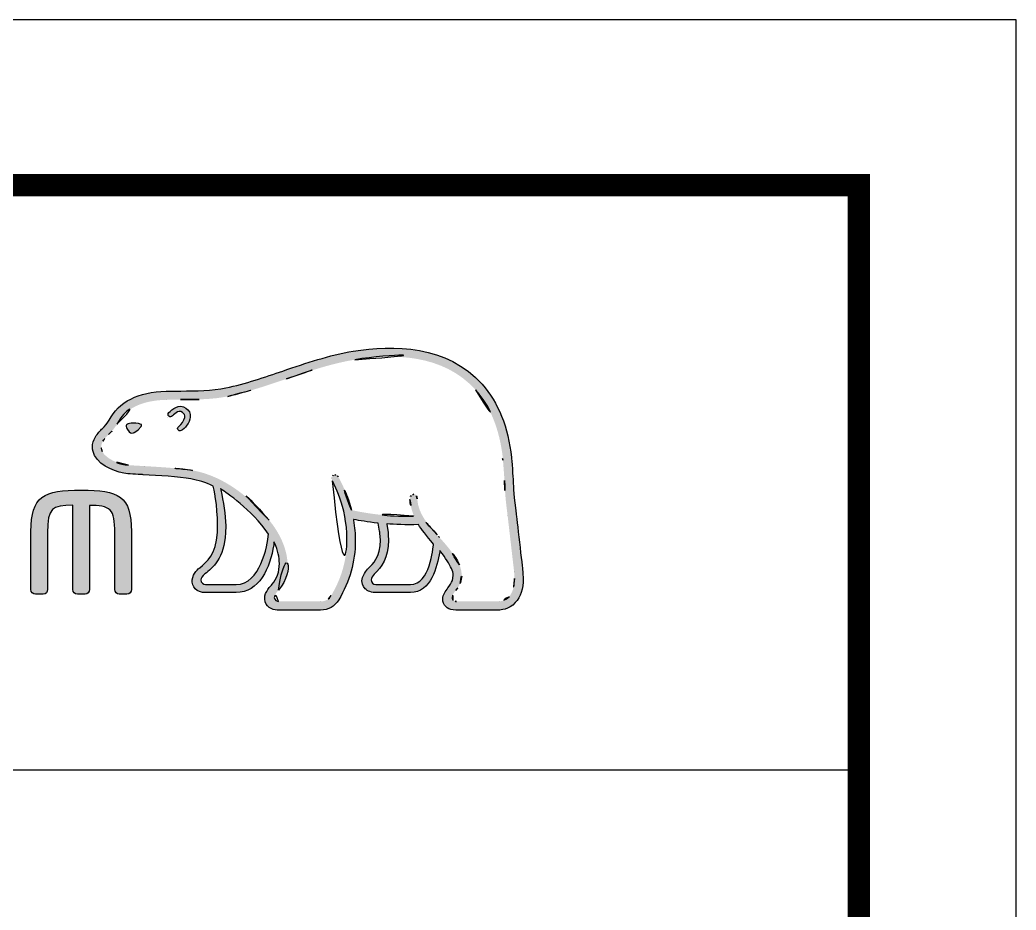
# Model space of a CAD drawing. Extents: x 16296676263 to 16296676914, y -37409617485 to -37409617008.
# Drawn here: x 16296676847.1 to 16296676913.8, y -37409617067.8 to -37409617008.1 of the extents above; entities that cross this region are included whole.
import ezdxf

# ---------------------------------------------------------------- set-up
doc = ezdxf.new("R2010")
doc.units = 0
doc.header["$LTSCALE"] = 10
doc.header["$MEASUREMENT"] = 0
doc.layers.get('0').update_dxf_attribs({"linetype": 'CONTINUOUS'})
doc.layers.add('레이어 1', color=7, linetype='CONTINUOUS')

msp = doc.modelspace()

# ---------------------------------------------------------------- hatches: boundary and pattern name
at = {"layer": '레이어 1'}
h = msp.add_hatch(color=5, dxfattribs=at)
h.dxf.hatch_style = 1
edge = h.paths.add_edge_path(flags=16)
edge.add_spline(control_points=[(16296676879.8352394, -37409617046.760498), (16296676879.5517101, -37409617047.0743713), (16296676879.1954098, -37409617047.0771866), (16296676879.1799908, -37409617047.0771866), (16296676879.1799908, -37409617047.0771866), (16296676876.3257809, -37409617047.0771866), (16296676876.3257809, -37409617047.0771866), (16296676876.2209091, -37409617047.0771866), (16296676876.1407909, -37409617047.0508804), (16296676876.0888996, -37409617046.9996567), (16296676876.0455799, -37409617046.9572372), (16296676876.0245399, -37409617046.8927078), (16296676876.0245399, -37409617046.8127365), (16296676876.0245399, -37409617046.6517868), (16296676876.1420403, -37409617046.5037994), (16296676876.2668705, -37409617046.3467026), (16296676876.3825893, -37409617046.1980133), (16296676876.4925308, -37409617046.0570374), (16296676876.5540791, -37409617045.8837967), (16296676876.7103004, -37409617045.4633408), (16296676876.6943398, -37409617045.014801), (16296676876.5077801, -37409617044.6195831), (16296676876.1707592, -37409617043.9045334), (16296676875.6707191, -37409617043.3427505), (16296676875.1860695, -37409617042.7998886), (16296676875.1860695, -37409617042.7998886), (16296676875.0219402, -37409617042.6196365), (16296676875.0219402, -37409617042.6178818), (16296676874.3919392, -37409617041.9158401), (16296676873.7408905, -37409617041.1895523), (16296676873.6895199, -37409617040.2048416), (16296676873.6777706, -37409617040.0098572), (16296676873.5876503, -37409617039.8920364), (16296676873.4622803, -37409617039.8973007), (16296676873.4622803, -37409617039.8973007), (16296676873.2776299, -37409617039.9860001), (16296676873.2736092, -37409617039.9860001), (16296676873.2236404, -37409617040.0410767), (16296676873.1957607, -37409617040.1231232), (16296676873.1957607, -37409617040.2174835), (16296676873.1957607, -37409617040.2174835), (16296676873.19734, -37409617040.2507629), (16296676873.19734, -37409617040.2511292), (16296676873.2225895, -37409617040.6070786), (16296676873.3074608, -37409617040.9563522), (16296676873.4566708, -37409617041.3189392), (16296676873.4566708, -37409617041.3189392), (16296676873.4712296, -37409617041.3554306), (16296676873.4712296, -37409617041.3554306), (16296676873.4712296, -37409617041.3554306), (16296676873.4326401, -37409617041.3568192), (16296676873.4326401, -37409617041.3568192), (16296676871.6003094, -37409617041.4294205), (16296676869.8039494, -37409617041.0836563), (16296676869.27565, -37409617040.9563522), (16296676868.9498596, -37409617039.6455002), (16296676868.4214001, -37409617038.7765121), (16296676868.3985996, -37409617038.7396927), (16296676868.3575592, -37409617038.6716614), (16296676868.2919807, -37409617038.6193924), (16296676868.2288609, -37409617038.6011505), (16296676868.2288609, -37409617038.6011505), (16296676868.0745506, -37409617038.6243134), (16296676868.0556297, -37409617038.6267624), (16296676868.0426502, -37409617038.6460495), (16296676868.0156498, -37409617038.6825104), (16296676867.9560299, -37409617038.7624893), (16296676867.9560299, -37409617038.7624893), (16296676867.9486809, -37409617038.8266525), (16296676867.9486809, -37409617038.8266525), (16296676867.9486809, -37409617038.8266525), (16296676867.9974003, -37409617038.9991837), (16296676867.9974003, -37409617038.9991837), (16296676868.0373898, -37409617039.0682831), (16296676868.9782696, -37409617040.7164917), (16296676868.9782696, -37409617042.899498), (16296676868.9782696, -37409617044.246109), (16296676868.6244202, -37409617045.5166168), (16296676867.9265709, -37409617046.6753006), (16296676867.7598209, -37409617046.9533768), (16296676867.5401192, -37409617047.0771866), (16296676867.2132893, -37409617047.0771866), (16296676867.2132893, -37409617047.0771866), (16296676864.3997402, -37409617047.0771866), (16296676864.3997402, -37409617047.0771866), (16296676864.3064709, -37409617047.0771866), (16296676864.1118507, -37409617047.0115891), (16296676864.1118507, -37409617046.8081894), (16296676864.1118507, -37409617046.6959686), (16296676864.2158203, -37409617046.5118637), (16296676864.3890705, -37409617046.3179398), (16296676865.5615597, -37409617045.012352), (16296676864.8851109, -37409617042.9731216), (16296676863.7606506, -37409617041.6296616), (16296676862.6745605, -37409617040.3338928), (16296676860.9020405, -37409617038.7032089), (16296676858.6261101, -37409617038.2981567), (16296676857.81954, -37409617038.1572037), (16296676856.4941502, -37409617038.0786591), (16296676855.4236603, -37409617038.0151596), (16296676855.4236603, -37409617038.0151596), (16296676854.3416405, -37409617037.9509964), (16296676854.3416405, -37409617037.9509964), (16296676853.7863293, -37409617037.9085617), (16296676852.8686008, -37409617037.567009), (16296676852.5892792, -37409617037.038147), (16296676852.4712696, -37409617036.8189774), (16296676852.4846001, -37409617036.5966568), (16296676852.6325798, -37409617036.341011), (16296676852.7256908, -37409617036.1867294), (16296676852.8535194, -37409617036.0541534), (16296676853.0143108, -37409617035.8928299), (16296676853.1920891, -37409617035.7129364), (16296676853.3749809, -37409617035.5267334), (16296676853.5173798, -37409617035.2812424), (16296676853.5173798, -37409617035.2812424), (16296676853.5582199, -37409617035.2044601), (16296676853.5582199, -37409617035.2044601), (16296676854.1016006, -37409617034.1650314), (16296676855.2209702, -37409617033.6162033), (16296676856.8865509, -37409617033.5720291), (16296676856.8865509, -37409617033.5720291), (16296676857.8258591, -37409617033.5615082), (16296676857.8258591, -37409617033.5615082), (16296676858.8572102, -37409617033.5562515), (16296676860.0274506, -37409617033.550293), (16296676860.9890003, -37409617033.3433685), (16296676862.3394909, -37409617033.0530167), (16296676863.6943493, -37409617032.5901108), (16296676864.8900108, -37409617032.1826172), (16296676864.8900108, -37409617032.1826172), (16296676864.9282303, -37409617032.1700134), (16296676864.9282303, -37409617032.1700134), (16296676866.4070606, -37409617031.6643066), (16296676867.9363995, -37409617031.1414337), (16296676869.4997292, -37409617030.8868484), (16296676872.0016804, -37409617030.4726868), (16296676875.4374905, -37409617030.4863663), (16296676877.5991096, -37409617032.9130936), (16296676878.5982208, -37409617034.0366592), (16296676879.2136593, -37409617035.5817795), (16296676879.4254704, -37409617037.5066833), (16296676879.4254704, -37409617037.5066833), (16296676879.4174194, -37409617037.5003662), (16296676879.4100304, -37409617037.493721), (16296676879.4272099, -37409617037.5319138), (16296676879.4433594, -37409617037.747963), (16296676879.5324192, -37409617038.9725418), (16296676879.5580292, -37409617039.5613327), (16296676879.5850391, -37409617040.1701126), (16296676879.7389698, -37409617041.2996674), (16296676879.7389698, -37409617041.2996674), (16296676880.17523, -37409617045.0772171), (16296676880.17523, -37409617045.0772171), (16296676880.17523, -37409617045.0772171), (16296676880.2011795, -37409617045.5362778), (16296676880.2011795, -37409617045.5362778), (16296676880.2011795, -37409617046.0784378), (16296676880.0784397, -37409617046.4904938), (16296676879.8352394, -37409617046.760498)], knot_values=[0, 0, 0, 0, 1, 1, 1, 2, 2, 2, 3, 3, 3, 4, 4, 4, 5, 5, 5, 6, 6, 6, 7, 7, 7, 8, 8, 8, 9, 9, 9, 10, 10, 10, 11, 11, 11, 12, 12, 12, 13, 13, 13, 14, 14, 14, 15, 15, 15, 16, 16, 16, 17, 17, 17, 18, 18, 18, 19, 19, 19, 20, 20, 20, 21, 21, 21, 22, 22, 22, 23, 23, 23, 24, 24, 24, 25, 25, 25, 26, 26, 26, 27, 27, 27, 28, 28, 28, 29, 29, 29, 30, 30, 30, 31, 31, 31, 32, 32, 32, 33, 33, 33, 34, 34, 34, 35, 35, 35, 36, 36, 36, 37, 37, 37, 38, 38, 38, 39, 39, 39, 40, 40, 40, 41, 41, 41, 42, 42, 42, 43, 43, 43, 44, 44, 44, 45, 45, 45, 46, 46, 46, 47, 47, 47, 48, 48, 48, 49, 49, 49, 50, 50, 50, 51, 51, 51, 52, 52, 52, 53, 53, 53, 53], degree=3, periodic=0)
edge = h.paths.add_edge_path(flags=16)
edge.add_spline(control_points=[(16296676873.2371407, -37409617045.9441071), (16296676873.2371407, -37409617045.9441071), (16296676870.9087791, -37409617045.9441071), (16296676870.9087791, -37409617045.9441071), (16296676870.7366009, -37409617045.9441071), (16296676870.6005306, -37409617045.8066483), (16296676870.6005306, -37409617045.6312866), (16296676870.6005306, -37409617045.5089188), (16296676870.7067909, -37409617045.3532181), (16296676870.8072701, -37409617045.2462463), (16296676871.2808704, -37409617044.7928238), (16296676871.7653198, -37409617044.1686172), (16296676871.7653198, -37409617042.9836426), (16296676871.7653198, -37409617042.9836426), (16296676871.7353401, -37409617042.4453506), (16296676871.7353401, -37409617042.4432602), (16296676871.7353401, -37409617042.4432602), (16296676871.6497707, -37409617041.9196701), (16296676871.6497707, -37409617041.9196701), (16296676871.6497707, -37409617041.9196701), (16296676871.6438007, -37409617041.8867035), (16296676871.6438007, -37409617041.8867035), (16296676871.6438007, -37409617041.8867035), (16296676871.6781693, -37409617041.8891678), (16296676871.6781693, -37409617041.8891678), (16296676872.1123295, -37409617041.9203568), (16296676872.9571209, -37409617041.9673691), (16296676873.7636909, -37409617041.9291534), (16296676873.9684906, -37409617042.254921), (16296676874.2984905, -37409617042.6739883), (16296676874.7803192, -37409617043.2322769), (16296676874.7582092, -37409617043.5100327), (16296676874.5281792, -37409617045.9441071), (16296676873.2371407, -37409617045.9441071)], knot_values=[0, 0, 0, 0, 1, 1, 1, 2, 2, 2, 3, 3, 3, 4, 4, 4, 5, 5, 5, 6, 6, 6, 7, 7, 7, 8, 8, 8, 9, 9, 9, 10, 10, 10, 11, 11, 11, 11], degree=3, periodic=0)
edge = h.paths.add_edge_path(flags=16)
edge.add_spline(control_points=[(16296676861.5539608, -37409617045.9441071), (16296676861.5539608, -37409617045.9441071), (16296676859.5101891, -37409617045.9441071), (16296676859.5101891, -37409617045.9441071), (16296676859.3569393, -37409617045.9441071), (16296676859.1921101, -37409617045.8178635), (16296676859.1921101, -37409617045.6312866), (16296676859.1921101, -37409617045.5180511), (16296676859.2871399, -37409617045.3777466), (16296676859.4603901, -37409617045.238533), (16296676859.9776402, -37409617044.8264771), (16296676860.7614193, -37409617044.2029572), (16296676860.8462906, -37409617042.4814529), (16296676860.8462906, -37409617042.4814529), (16296676860.8580208, -37409617042.0118866), (16296676860.8580208, -37409617042.0118866), (16296676860.8580208, -37409617041.2796707), (16296676860.6902294, -37409617040.3956223), (16296676860.5310307, -37409617039.6055222), (16296676860.5310307, -37409617039.6055222), (16296676860.5050602, -37409617039.5248795), (16296676860.5050602, -37409617039.5248795), (16296676860.5050602, -37409617039.5248795), (16296676860.5720501, -37409617039.5771332), (16296676860.5720501, -37409617039.5771332), (16296676860.8767796, -37409617039.7647324), (16296676862.5460396, -37409617040.8960266), (16296676863.7306709, -37409617042.5674133), (16296676863.6324596, -37409617043.3585281), (16296676863.1863995, -37409617045.9441071), (16296676861.5539608, -37409617045.9441071)], knot_values=[0, 0, 0, 0, 1, 1, 1, 2, 2, 2, 3, 3, 3, 4, 4, 4, 5, 5, 5, 6, 6, 6, 7, 7, 7, 8, 8, 8, 9, 9, 9, 10, 10, 10, 10], degree=3, periodic=0)
edge = h.paths.add_edge_path()
edge.add_spline(control_points=[(16296676880.7521095, -37409617045.0200729), (16296676880.7513905, -37409617045.014801), (16296676880.3179607, -37409617041.2211227), (16296676880.3179607, -37409617041.2211227), (16296676880.1575108, -37409617040.0873566), (16296676880.1343594, -37409617039.4827805), (16296676880.1135101, -37409617038.9469528), (16296676880.1135101, -37409617038.9469528), (16296676880.0062103, -37409617037.449173), (16296676880.0062103, -37409617037.4481125), (16296676879.7779102, -37409617035.3980331), (16296676879.1144295, -37409617033.7421036), (16296676878.0332603, -37409617032.5311966), (16296676875.69771, -37409617029.9070129), (16296676872.0518398, -37409617029.8793106), (16296676869.4034691, -37409617030.3159332), (16296676867.7792892, -37409617030.5845566), (16296676866.2268105, -37409617031.1144409), (16296676864.7258701, -37409617031.6278305), (16296676864.7258701, -37409617031.6278305), (16296676864.6774998, -37409617031.6449966), (16296676864.6774998, -37409617031.6449966), (16296676863.5041199, -37409617032.0451431), (16296676862.1725597, -37409617032.5006866), (16296676860.8659191, -37409617032.7790985), (16296676859.9681797, -37409617032.9709396), (16296676858.8438892, -37409617032.9797134), (16296676857.8507404, -37409617032.9849777), (16296676857.8507404, -37409617032.9849777), (16296676856.8677902, -37409617032.9968872), (16296676856.8677902, -37409617032.9968872), (16296676854.9790096, -37409617033.043541), (16296676853.6925106, -37409617033.6975784), (16296676853.0427094, -37409617034.9400406), (16296676853.0427094, -37409617034.9400406), (16296676853.0134296, -37409617034.9936676), (16296676853.0134296, -37409617034.9936676), (16296676852.9059505, -37409617035.1820068), (16296676852.7465591, -37409617035.3419189), (16296676852.6038303, -37409617035.4850082), (16296676852.4465504, -37409617035.6435165), (16296676852.2692909, -37409617035.8212967), (16296676852.1339207, -37409617036.0513382), (16296676851.9980106, -37409617036.2817612), (16296676851.9294701, -37409617036.5152969), (16296676851.9294701, -37409617036.7446365), (16296676851.9294701, -37409617036.9375229), (16296676851.97785, -37409617037.1268768), (16296676852.0750103, -37409617037.3078384), (16296676852.4765396, -37409617038.0660324), (16296676853.62187, -37409617038.4752502), (16296676854.3053398, -37409617038.5240021), (16296676854.3053398, -37409617038.5240021), (16296676855.3114395, -37409617038.5871429), (16296676855.3354702, -37409617038.589241), (16296676856.3414097, -37409617038.6460495), (16296676857.7190609, -37409617038.725647), (16296676858.5233593, -37409617038.8676834), (16296676858.9936409, -37409617038.950798), (16296676859.5280704, -37409617039.1194611), (16296676860.0204201, -37409617039.3512802), (16296676860.0555, -37409617039.4789276), (16296676860.3111305, -37409617040.6155014), (16296676860.3111305, -37409617042.0126038), (16296676860.3111305, -37409617042.0126038), (16296676860.3002701, -37409617042.4558792), (16296676860.3002701, -37409617042.4558792), (16296676860.2261009, -37409617043.9290771), (16296676859.5838299, -37409617044.4438782), (16296676859.1132107, -37409617044.8205338), (16296676859.0655098, -37409617044.8580627), (16296676858.6460991, -37409617045.2062836), (16296676858.6159306, -37409617045.6253433), (16296676858.5945492, -37409617045.8623962), (16296676858.6623993, -37409617046.0784378), (16296676858.8063602, -37409617046.2337723), (16296676858.96241, -37409617046.4021072), (16296676859.1996498, -37409617046.4873123), (16296676859.5101891, -37409617046.4873123), (16296676859.5101891, -37409617046.4873123), (16296676861.5539608, -37409617046.4873123), (16296676861.5539608, -37409617046.4873123), (16296676863.0836506, -37409617046.4873123), (16296676863.8404102, -37409617044.8401718), (16296676864.0706291, -37409617043.2971573), (16296676864.0706291, -37409617043.2971573), (16296676864.0753803, -37409617043.0800934), (16296676864.0753803, -37409617043.0800934), (16296676864.0753803, -37409617043.0800934), (16296676864.1385098, -37409617043.1887894), (16296676864.1385098, -37409617043.1887894), (16296676864.3346901, -37409617043.6253815), (16296676864.4527206, -37409617044.1472092), (16296676864.4527206, -37409617044.5403137), (16296676864.4527206, -37409617045.0919495), (16296676864.2819309, -37409617045.5737991), (16296676863.9575291, -37409617045.9328766), (16296676863.8756599, -37409617046.0139084), (16296676863.4665909, -37409617046.4378662), (16296676863.4665909, -37409617046.8611526), (16296676863.4665909, -37409617046.8611526), (16296676863.4702702, -37409617046.9309464), (16296676863.4702702, -37409617046.9309464), (16296676863.5282993, -37409617047.4310226), (16296676863.9329891, -37409617047.6544037), (16296676864.3089199, -37409617047.6544037), (16296676864.3089199, -37409617047.6544037), (16296676867.2132893, -37409617047.6544037), (16296676867.2132893, -37409617047.6544037), (16296676867.7375603, -37409617047.6544037), (16296676868.1553802, -37409617047.4183731), (16296676868.42383, -37409617046.9730301), (16296676869.16292, -37409617045.7459717), (16296676869.5374393, -37409617044.4133835), (16296676869.5374393, -37409617043.0134506), (16296676869.5374393, -37409617042.5764999), (16296676869.4962292, -37409617042.1100998), (16296676869.4155807, -37409617041.6261368), (16296676869.4155807, -37409617041.6261368), (16296676869.4085598, -37409617041.5875702), (16296676869.4085598, -37409617041.5875702), (16296676869.4085598, -37409617041.5875702), (16296676869.4471302, -37409617041.5956421), (16296676869.4471302, -37409617041.5956421), (16296676869.7965794, -37409617041.6633224), (16296676870.3587303, -37409617041.7608032), (16296676871.0534191, -37409617041.8358536), (16296676871.0534191, -37409617041.8358536), (16296676871.0736103, -37409617041.8383102), (16296676871.0736103, -37409617041.8383102), (16296676871.0736103, -37409617041.8383102), (16296676871.1670704, -37409617042.3706589), (16296676871.1670704, -37409617042.3706589), (16296676871.1670704, -37409617042.3706589), (16296676871.1875591, -37409617042.4968872), (16296676871.1875591, -37409617042.4989929), (16296676871.1875591, -37409617042.4989929), (16296676871.2152805, -37409617042.9699783), (16296676871.2152805, -37409617042.9699783), (16296676871.2152805, -37409617044.1002274), (16296676870.70187, -37409617044.5918808), (16296676870.42589, -37409617044.8555832), (16296676870.42202, -37409617044.859108), (16296676870.0369797, -37409617045.2504501), (16296676869.9952507, -37409617045.5976334), (16296676869.9952507, -37409617045.5976334), (16296676869.9819202, -37409617045.7042465), (16296676869.9819202, -37409617045.7042465), (16296676869.9819202, -37409617045.8133087), (16296676870.0099697, -37409617046.0272217), (16296676870.2007408, -37409617046.2243195), (16296676870.3687305, -37409617046.3993073), (16296676870.6287594, -37409617046.4873123), (16296676870.9745293, -37409617046.4873123), (16296676870.9745293, -37409617046.4873123), (16296676873.2371407, -37409617046.4873123), (16296676873.2371407, -37409617046.4873123), (16296676874.61129, -37409617046.4873123), (16296676875.0249195, -37409617044.7402267), (16296676875.1916695, -37409617043.7611008), (16296676875.1916695, -37409617043.7611008), (16296676875.1993999, -37409617043.6601181), (16296676875.1993999, -37409617043.6601181), (16296676875.1993999, -37409617043.6601181), (16296676875.2537403, -37409617043.734108), (16296676875.2537403, -37409617043.734108), (16296676875.5706005, -37409617044.1387863), (16296676875.8485107, -37409617044.5887222), (16296676875.9822807, -37409617044.8685837), (16296676876.0525894, -37409617045.0140915), (16296676876.0904694, -37409617045.1757736), (16296676876.0904694, -37409617045.3377838), (16296676876.0904694, -37409617045.3377838), (16296676876.0392704, -37409617045.6653214), (16296676876.0392704, -37409617045.6653214), (16296676875.9863205, -37409617045.8431168), (16296676875.8649807, -37409617046.0068893), (16296676875.7462807, -37409617046.1653976), (16296676875.5721493, -37409617046.3915863), (16296676875.3925991, -37409617046.6261826), (16296676875.3925991, -37409617046.9109421), (16296676875.3925991, -37409617046.9109421), (16296676875.4094505, -37409617047.0677032), (16296676875.4094505, -37409617047.0677032), (16296676875.4921894, -37409617047.4457397), (16296676875.7985306, -37409617047.6544037), (16296676876.2714291, -37409617047.6544037), (16296676876.2714291, -37409617047.6544037), (16296676879.1785908, -37409617047.6544037), (16296676879.1785908, -37409617047.6544037), (16296676879.2423992, -37409617047.6544037), (16296676879.8105202, -37409617047.6403732), (16296676880.2555199, -37409617047.1588669), (16296676880.6107597, -37409617046.7741928), (16296676880.7833099, -37409617046.2453384), (16296676880.7833099, -37409617045.5432816), (16296676880.7833099, -37409617045.5432816), (16296676880.7524509, -37409617045.0225067), (16296676880.7521095, -37409617045.0200729)], knot_values=[0, 0, 0, 0, 1, 1, 1, 2, 2, 2, 3, 3, 3, 4, 4, 4, 5, 5, 5, 6, 6, 6, 7, 7, 7, 8, 8, 8, 9, 9, 9, 10, 10, 10, 11, 11, 11, 12, 12, 12, 13, 13, 13, 14, 14, 14, 15, 15, 15, 16, 16, 16, 17, 17, 17, 18, 18, 18, 19, 19, 19, 20, 20, 20, 21, 21, 21, 22, 22, 22, 23, 23, 23, 24, 24, 24, 25, 25, 25, 26, 26, 26, 27, 27, 27, 28, 28, 28, 29, 29, 29, 30, 30, 30, 31, 31, 31, 32, 32, 32, 33, 33, 33, 34, 34, 34, 35, 35, 35, 36, 36, 36, 37, 37, 37, 38, 38, 38, 39, 39, 39, 40, 40, 40, 41, 41, 41, 42, 42, 42, 43, 43, 43, 44, 44, 44, 45, 45, 45, 46, 46, 46, 47, 47, 47, 48, 48, 48, 49, 49, 49, 50, 50, 50, 51, 51, 51, 52, 52, 52, 53, 53, 53, 54, 54, 54, 55, 55, 55, 56, 56, 56, 57, 57, 57, 58, 58, 58, 59, 59, 59, 60, 60, 60, 61, 61, 61, 62, 62, 62, 63, 63, 63, 64, 64, 64, 65, 65, 65, 66, 66, 66, 66], degree=3, periodic=0)
edge = h.paths.add_edge_path(flags=0)
edge.add_spline(control_points=[(16296676854.2558899, -37409617035.2089996), (16296676854.2558899, -37409617035.2089996), (16296676854.6788197, -37409617035.0178833), (16296676855.2027493, -37409617035.2198792), (16296676855.2027493, -37409617035.2198792), (16296676855.2676105, -37409617035.2475662), (16296676855.1831093, -37409617035.367157), (16296676854.9279804, -37409617035.7101364), (16296676854.6765404, -37409617035.7841415), (16296676854.6765404, -37409617035.7841415), (16296676854.6765404, -37409617035.7841415), (16296676854.4943695, -37409617035.8482971), (16296676854.3919697, -37409617035.7241516), (16296676854.1850605, -37409617035.4814987), (16296676854.1787605, -37409617035.3401718), (16296676854.1787605, -37409617035.3401718), (16296676854.1787605, -37409617035.3401718), (16296676854.1573601, -37409617035.2353134), (16296676854.2558899, -37409617035.2089996)], knot_values=[0, 0, 0, 0, 1, 1, 1, 2, 2, 2, 3, 3, 3, 4, 4, 4, 5, 5, 5, 6, 6, 6, 6], degree=3, periodic=0)
edge = h.paths.add_edge_path(flags=0)
edge.add_spline(control_points=[(16296676857.0468102, -37409617034.4311905), (16296676856.9834995, -37409617034.5002823), (16296676856.9785995, -37409617034.6153107), (16296676857.0468102, -37409617034.6759567), (16296676857.1120491, -37409617034.7348938), (16296676857.2251205, -37409617034.7194595), (16296676857.28825, -37409617034.650032), (16296676857.3219204, -37409617034.6153107), (16296676857.6690998, -37409617034.2032471), (16296676857.9685802, -37409617034.4140091), (16296676858.07798, -37409617034.4925766), (16296676858.12323, -37409617034.6040878), (16296676858.1071091, -37409617034.7481995), (16296676858.0814991, -37409617034.9793015), (16296676857.8810902, -37409617035.2416306), (16296676857.7409897, -37409617035.331398), (16296676857.6626091, -37409617035.379097), (16296676857.6108894, -37409617035.4814987), (16296676857.6480503, -37409617035.5642624), (16296676857.6848793, -37409617035.6466599), (16296676857.7897301, -37409617035.6712265), (16296676857.8738899, -37409617035.6319427), (16296676858.1246204, -37409617035.512001), (16296676858.4407806, -37409617035.1115189), (16296676858.4840908, -37409617034.7380371), (16296676858.5128307, -37409617034.4778366), (16296676858.3960609, -37409617034.2653275), (16296676858.1881008, -37409617034.1219101), (16296676857.7409897, -37409617033.8045273), (16296676857.2342396, -37409617034.229187), (16296676857.0468102, -37409617034.4311905)], knot_values=[0, 0, 0, 0, 1, 1, 1, 2, 2, 2, 3, 3, 3, 4, 4, 4, 5, 5, 5, 6, 6, 6, 7, 7, 7, 8, 8, 8, 9, 9, 9, 10, 10, 10, 10], degree=3, periodic=0)
edge = h.paths.add_edge_path(flags=0)
edge.add_spline(control_points=[(16296676856.9896507, -37409617034.7408524), (16296676856.9896507, -37409617034.7408524), (16296676856.9896507, -37409617034.7408524), (16296676856.9896507, -37409617034.7408524), (16296676856.9896507, -37409617034.7408524), (16296676856.9896507, -37409617034.7408524), (16296676856.9896507, -37409617034.7408524)], knot_values=[0, 0, 0, 0, 1, 1, 1, 2, 2, 2, 2], degree=3, periodic=0)
h = msp.add_hatch(color=5, dxfattribs=at)
h.dxf.hatch_style = 2
edge = h.paths.add_edge_path()
edge.add_spline(control_points=[(16296676857.0468102, -37409617034.4311905), (16296676856.9834995, -37409617034.5002823), (16296676856.9785995, -37409617034.6153107), (16296676857.0468102, -37409617034.6759567), (16296676857.1120491, -37409617034.7348938), (16296676857.2251205, -37409617034.7194595), (16296676857.28825, -37409617034.650032), (16296676857.3219204, -37409617034.6153107), (16296676857.6690998, -37409617034.2032471), (16296676857.9685802, -37409617034.4140091), (16296676858.07798, -37409617034.4925766), (16296676858.12323, -37409617034.6040878), (16296676858.1071091, -37409617034.7481995), (16296676858.0814991, -37409617034.9793015), (16296676857.8810902, -37409617035.2416306), (16296676857.7409897, -37409617035.331398), (16296676857.6626091, -37409617035.379097), (16296676857.6108894, -37409617035.4814987), (16296676857.6480503, -37409617035.5642624), (16296676857.6848793, -37409617035.6466599), (16296676857.7897301, -37409617035.6712265), (16296676857.8738899, -37409617035.6319427), (16296676858.1246204, -37409617035.512001), (16296676858.4407806, -37409617035.1115189), (16296676858.4840908, -37409617034.7380371), (16296676858.5128307, -37409617034.4778366), (16296676858.3960609, -37409617034.2653275), (16296676858.1881008, -37409617034.1219101), (16296676857.7409897, -37409617033.8045273), (16296676857.2342396, -37409617034.229187), (16296676857.0468102, -37409617034.4311905)], knot_values=[0, 0, 0, 0, 1, 1, 1, 2, 2, 2, 3, 3, 3, 4, 4, 4, 5, 5, 5, 6, 6, 6, 7, 7, 7, 8, 8, 8, 9, 9, 9, 10, 10, 10, 10], degree=3, periodic=0)
h = msp.add_hatch(color=5, dxfattribs=at)
h.dxf.hatch_style = 2
edge = h.paths.add_edge_path()
edge.add_spline(control_points=[(16296676854.2558899, -37409617035.2089996), (16296676854.2558899, -37409617035.2089996), (16296676854.6788197, -37409617035.0178833), (16296676855.2027493, -37409617035.2198792), (16296676855.2027493, -37409617035.2198792), (16296676855.2676105, -37409617035.2475662), (16296676855.1831093, -37409617035.367157), (16296676854.9279804, -37409617035.7101364), (16296676854.6765404, -37409617035.7841415), (16296676854.6765404, -37409617035.7841415), (16296676854.6765404, -37409617035.7841415), (16296676854.4943695, -37409617035.8482971), (16296676854.3919697, -37409617035.7241516), (16296676854.1850605, -37409617035.4814987), (16296676854.1787605, -37409617035.3401718), (16296676854.1787605, -37409617035.3401718), (16296676854.1787605, -37409617035.3401718), (16296676854.1573601, -37409617035.2353134), (16296676854.2558899, -37409617035.2089996)], knot_values=[0, 0, 0, 0, 1, 1, 1, 2, 2, 2, 3, 3, 3, 4, 4, 4, 5, 5, 5, 6, 6, 6, 6], degree=3, periodic=0)
h = msp.add_hatch(color=5, dxfattribs=at)
h.dxf.hatch_style = 2
edge = h.paths.add_edge_path()
edge.add_spline(control_points=[(16296676847.8107109, -37409617042.3836288), (16296676847.8107109, -37409617042.3836288), (16296676847.8107109, -37409617046.2832336), (16296676847.8107109, -37409617046.2832336), (16296676847.8107109, -37409617046.4518967), (16296676847.9432507, -37409617046.5890121), (16296676848.1059799, -37409617046.5890121), (16296676848.1059799, -37409617046.5890121), (16296676848.6277809, -37409617046.5890121), (16296676848.6277809, -37409617046.5890121), (16296676848.8118896, -37409617046.5890121), (16296676848.9220104, -37409617046.4340134), (16296676848.9220104, -37409617046.2832336), (16296676848.9220104, -37409617046.2832336), (16296676848.9220104, -37409617042.4800568), (16296676848.9220104, -37409617042.4800568), (16296676848.9220104, -37409617040.803093), (16296676849.2064209, -37409617040.6400375), (16296676850.6245708, -37409617040.6361771), (16296676850.6245708, -37409617040.7392807), (16296676850.6245708, -37409617046.2832336), (16296676850.6245708, -37409617046.2832336), (16296676850.6245708, -37409617046.4582138), (16296676850.7504807, -37409617046.5890121), (16296676850.9174004, -37409617046.5890121), (16296676850.9174004, -37409617046.5890121), (16296676851.4301109, -37409617046.5890121), (16296676851.4301109, -37409617046.5890121), (16296676851.6134892, -37409617046.5890121), (16296676851.72328, -37409617046.4340134), (16296676851.72328, -37409617046.2832336), (16296676851.72328, -37409617046.2832336), (16296676851.72328, -37409617040.7564621), (16296676851.72328, -37409617040.6470566), (16296676852.3867607, -37409617040.649498), (16296676852.8528194, -37409617040.7042007), (16296676853.1051407, -37409617040.9563522), (16296676853.3709393, -37409617041.2218018), (16296676853.4228497, -37409617041.71698), (16296676853.4228497, -37409617042.4800568), (16296676853.4228497, -37409617042.4800568), (16296676853.4228497, -37409617046.2832336), (16296676853.4228497, -37409617046.2832336), (16296676853.4228497, -37409617046.4487534), (16296676853.5583992, -37409617046.5890121), (16296676853.7186604, -37409617046.5890121), (16296676853.7186604, -37409617046.5890121), (16296676854.2429295, -37409617046.5890121), (16296676854.2429295, -37409617046.5890121), (16296676854.4247608, -37409617046.5890121), (16296676854.5371399, -37409617046.4305115), (16296676854.5371399, -37409617046.2832336), (16296676854.5371399, -37409617046.2832336), (16296676854.5371399, -37409617042.3836288), (16296676854.5371399, -37409617042.3836288), (16296676854.5371399, -37409617040.0200424), (16296676853.6990204, -37409617039.6195374), (16296676851.1800594, -37409617039.6195374), (16296676848.6519909, -37409617039.6195374), (16296676847.8107109, -37409617040.0200424), (16296676847.8107109, -37409617042.3836288)], knot_values=[0, 0, 0, 0, 1, 1, 1, 2, 2, 2, 3, 3, 3, 4, 4, 4, 5, 5, 5, 6, 6, 6, 7, 7, 7, 8, 8, 8, 9, 9, 9, 10, 10, 10, 11, 11, 11, 12, 12, 12, 13, 13, 13, 14, 14, 14, 15, 15, 15, 16, 16, 16, 17, 17, 17, 18, 18, 18, 19, 19, 19, 20, 20, 20, 20], degree=3, periodic=0)

# ---------------------------------------------------------------- linework, layer by layer
at = {"color": 5}
msp.add_line((16296676861.4633904, -37409617046.4873199), (16296676861.4633904, -37409617046.4873199), dxfattribs=at)
at = {"color": 5, "ltscale": 40}
msp.add_line((16296676903.2736397, -37409617058.3896179), (16296676799.2305393, -37409617058.3896179), dxfattribs=at)
at = {"ltscale": 0.5}
msp.add_lwpolyline([(16296676262.8053303, -37409617485.1271896), (16296676913.8053303, -37409617485.1271896), (16296676913.8053303, -37409617008.1271896), (16296676262.8053303, -37409617008.1271896)], close=True, dxfattribs=at)
at = {"color": 5, "linetype": 'ByBlock', "lineweight": 200, "const_width": 1.5}
msp.add_lwpolyline([(16296676273.2735195, -37409617464.7024689), (16296676903.2735195, -37409617464.7024689), (16296676903.2735195, -37409617019.2024689), (16296676273.2735195, -37409617019.2024689)], close=True, dxfattribs=at)
at = {"layer": '레이어 1', "color": 5}
for points, knots in [([(16296676880.7521095, -37409617045.0200806), (16296676880.7513905, -37409617045.0148163), (16296676880.3179607, -37409617041.2211304), (16296676880.3179607, -37409617041.2211304), (16296676880.1575108, -37409617040.0873718), (16296676880.1343594, -37409617039.4827881), (16296676880.1135101, -37409617038.9469604), (16296676880.1135101, -37409617038.9469604), (16296676880.0062103, -37409617037.449173), (16296676880.0062103, -37409617037.4481201), (16296676879.7779102, -37409617035.3980408), (16296676879.1144295, -37409617033.7421112), (16296676878.0332603, -37409617032.5311966), (16296676875.69771, -37409617029.9070282), (16296676872.0518398, -37409617029.8793182), (16296676869.4034691, -37409617030.3159332), (16296676867.7792892, -37409617030.5845566), (16296676866.2268105, -37409617031.1144638), (16296676864.7258701, -37409617031.6278534), (16296676864.7258701, -37409617031.6278534), (16296676864.6774998, -37409617031.6450195), (16296676864.6774998, -37409617031.6450195), (16296676863.5041199, -37409617032.0451508), (16296676862.1725597, -37409617032.5007019), (16296676860.8659191, -37409617032.7791138), (16296676859.9681797, -37409617032.9709473), (16296676858.8438892, -37409617032.9797211), (16296676857.8507404, -37409617032.984993), (16296676857.8507404, -37409617032.984993), (16296676856.8677902, -37409617032.9969025), (16296676856.8677902, -37409617032.9969025), (16296676854.9790096, -37409617033.0435486), (16296676853.6925106, -37409617033.6975937), (16296676853.0427094, -37409617034.9400482), (16296676853.0427094, -37409617034.9400482), (16296676853.0134296, -37409617034.9936829), (16296676853.0134296, -37409617034.9936829), (16296676852.9059505, -37409617035.1820221), (16296676852.7465591, -37409617035.3419266), (16296676852.6038303, -37409617035.4850235), (16296676852.4465504, -37409617035.6435165), (16296676852.2692909, -37409617035.8212967), (16296676852.1339207, -37409617036.0513535), (16296676851.9980106, -37409617036.2817688), (16296676851.9294701, -37409617036.5153122), (16296676851.9294701, -37409617036.7446594), (16296676851.9294701, -37409617036.9375305), (16296676851.97785, -37409617037.1269073), (16296676852.0750103, -37409617037.3078537), (16296676852.4765396, -37409617038.06604), (16296676853.62187, -37409617038.4752731), (16296676854.3053398, -37409617038.5240173), (16296676854.3053398, -37409617038.5240173), (16296676855.3114395, -37409617038.5871506), (16296676855.3354702, -37409617038.5892487), (16296676856.3414097, -37409617038.6460571), (16296676857.7190609, -37409617038.7256622), (16296676858.5233593, -37409617038.867691), (16296676858.9936409, -37409617038.9508133), (16296676859.5280704, -37409617039.1194763), (16296676860.0204201, -37409617039.3512878), (16296676860.0555, -37409617039.4789429), (16296676860.3111305, -37409617040.615509), (16296676860.3111305, -37409617042.012619), (16296676860.3111305, -37409617042.012619), (16296676860.3002701, -37409617042.4558868), (16296676860.3002701, -37409617042.4558868), (16296676860.2261009, -37409617043.9290924), (16296676859.5838299, -37409617044.4438934), (16296676859.1132107, -37409617044.8205414), (16296676859.0655098, -37409617044.8580627), (16296676858.6460991, -37409617045.2062836), (16296676858.6159306, -37409617045.625351), (16296676858.5945492, -37409617045.8624115), (16296676858.6623993, -37409617046.0784531), (16296676858.8063602, -37409617046.2337875), (16296676858.96241, -37409617046.4021072), (16296676859.1996498, -37409617046.4873199), (16296676859.5101891, -37409617046.4873199), (16296676859.5101891, -37409617046.4873199), (16296676861.5539608, -37409617046.4873199), (16296676861.5539608, -37409617046.4873199), (16296676863.0836506, -37409617046.4873199), (16296676863.8404102, -37409617044.8401794), (16296676864.0706291, -37409617043.2971573), (16296676864.0706291, -37409617043.2971573), (16296676864.0753803, -37409617043.0800934), (16296676864.0753803, -37409617043.0800934), (16296676864.0753803, -37409617043.0800934), (16296676864.1385098, -37409617043.188797), (16296676864.1385098, -37409617043.188797), (16296676864.3346901, -37409617043.6253967), (16296676864.4527206, -37409617044.1472168), (16296676864.4527206, -37409617044.5403137), (16296676864.4527206, -37409617045.0919571), (16296676864.2819309, -37409617045.5738068), (16296676863.9575291, -37409617045.9328918), (16296676863.8756599, -37409617046.0139236), (16296676863.4665909, -37409617046.4378815), (16296676863.4665909, -37409617046.8611603), (16296676863.4665909, -37409617046.8611603), (16296676863.4702702, -37409617046.9309464), (16296676863.4702702, -37409617046.9309464), (16296676863.5282993, -37409617047.4310303), (16296676863.9329891, -37409617047.6544037), (16296676864.3089199, -37409617047.6544037), (16296676864.3089199, -37409617047.6544037), (16296676867.2132893, -37409617047.6544037), (16296676867.2132893, -37409617047.6544037), (16296676867.7375603, -37409617047.6544037), (16296676868.1553802, -37409617047.4183807), (16296676868.42383, -37409617046.9730377), (16296676869.16292, -37409617045.7459869), (16296676869.5374393, -37409617044.4133911), (16296676869.5374393, -37409617043.0134583), (16296676869.5374393, -37409617042.5765076), (16296676869.4962292, -37409617042.1101074), (16296676869.4155807, -37409617041.6261597), (16296676869.4155807, -37409617041.6261597), (16296676869.4085598, -37409617041.5875931), (16296676869.4085598, -37409617041.5875931), (16296676869.4085598, -37409617041.5875931), (16296676869.4471302, -37409617041.5956573), (16296676869.4471302, -37409617041.5956573), (16296676869.7965794, -37409617041.6633301), (16296676870.3587303, -37409617041.7608185), (16296676871.0534191, -37409617041.8358612), (16296676871.0534191, -37409617041.8358612), (16296676871.0736103, -37409617041.8383331), (16296676871.0736103, -37409617041.8383331), (16296676871.0736103, -37409617041.8383331), (16296676871.1670704, -37409617042.3706818), (16296676871.1670704, -37409617042.3706818), (16296676871.1670704, -37409617042.3706818), (16296676871.1875591, -37409617042.4969025), (16296676871.1875591, -37409617042.4990082), (16296676871.1875591, -37409617042.4990082), (16296676871.2152805, -37409617042.9699936), (16296676871.2152805, -37409617042.9699936), (16296676871.2152805, -37409617044.1002502), (16296676870.70187, -37409617044.5918884), (16296676870.42589, -37409617044.8555984), (16296676870.42202, -37409617044.8591232), (16296676870.0369797, -37409617045.2504578), (16296676869.9952507, -37409617045.597641), (16296676869.9952507, -37409617045.597641), (16296676869.9819202, -37409617045.7042694), (16296676869.9819202, -37409617045.7042694), (16296676869.9819202, -37409617045.8133163), (16296676870.0099697, -37409617046.0272369), (16296676870.2007408, -37409617046.2243271), (16296676870.3687305, -37409617046.3993225), (16296676870.6287594, -37409617046.4873199), (16296676870.9745293, -37409617046.4873199), (16296676870.9745293, -37409617046.4873199), (16296676873.2371407, -37409617046.4873199), (16296676873.2371407, -37409617046.4873199), (16296676874.61129, -37409617046.4873199), (16296676875.0249195, -37409617044.7402267), (16296676875.1916695, -37409617043.7611237), (16296676875.1916695, -37409617043.7611237), (16296676875.1993999, -37409617043.6601334), (16296676875.1993999, -37409617043.6601334), (16296676875.1993999, -37409617043.6601334), (16296676875.2537403, -37409617043.7341232), (16296676875.2537403, -37409617043.7341232), (16296676875.5706005, -37409617044.1388092), (16296676875.8485107, -37409617044.5887299), (16296676875.9822807, -37409617044.8685913), (16296676876.0525894, -37409617045.0141068), (16296676876.0904694, -37409617045.1757812), (16296676876.0904694, -37409617045.3377991), (16296676876.0904694, -37409617045.3377991), (16296676876.0392704, -37409617045.665329), (16296676876.0392704, -37409617045.665329), (16296676875.9863205, -37409617045.8431168), (16296676875.8649807, -37409617046.006897), (16296676875.7462807, -37409617046.1654129), (16296676875.5721493, -37409617046.3916016), (16296676875.3925991, -37409617046.6261978), (16296676875.3925991, -37409617046.9109573), (16296676875.3925991, -37409617046.9109573), (16296676875.4094505, -37409617047.0677185), (16296676875.4094505, -37409617047.0677185), (16296676875.4921894, -37409617047.4457626), (16296676875.7985306, -37409617047.6544037), (16296676876.2714291, -37409617047.6544037), (16296676876.2714291, -37409617047.6544037), (16296676879.1785908, -37409617047.6544037), (16296676879.1785908, -37409617047.6544037), (16296676879.2423992, -37409617047.6544037), (16296676879.8105202, -37409617047.6403809), (16296676880.2555199, -37409617047.1588898), (16296676880.6107597, -37409617046.7742004), (16296676880.7833099, -37409617046.2453537), (16296676880.7833099, -37409617045.5432892), (16296676880.7833099, -37409617045.5432892), (16296676880.7524509, -37409617045.0225372), (16296676880.7521095, -37409617045.0200806)], [0, 0, 0, 0, 1, 1, 1, 2, 2, 2, 3, 3, 3, 4, 4, 4, 5, 5, 5, 6, 6, 6, 7, 7, 7, 8, 8, 8, 9, 9, 9, 10, 10, 10, 11, 11, 11, 12, 12, 12, 13, 13, 13, 14, 14, 14, 15, 15, 15, 16, 16, 16, 17, 17, 17, 18, 18, 18, 19, 19, 19, 20, 20, 20, 21, 21, 21, 22, 22, 22, 23, 23, 23, 24, 24, 24, 25, 25, 25, 26, 26, 26, 27, 27, 27, 28, 28, 28, 29, 29, 29, 30, 30, 30, 31, 31, 31, 32, 32, 32, 33, 33, 33, 34, 34, 34, 35, 35, 35, 36, 36, 36, 37, 37, 37, 38, 38, 38, 39, 39, 39, 40, 40, 40, 41, 41, 41, 42, 42, 42, 43, 43, 43, 44, 44, 44, 45, 45, 45, 46, 46, 46, 47, 47, 47, 48, 48, 48, 49, 49, 49, 50, 50, 50, 51, 51, 51, 52, 52, 52, 53, 53, 53, 54, 54, 54, 55, 55, 55, 56, 56, 56, 57, 57, 57, 58, 58, 58, 59, 59, 59, 60, 60, 60, 61, 61, 61, 62, 62, 62, 63, 63, 63, 64, 64, 64, 65, 65, 65, 66, 66, 66, 66]), ([(16296676857.0468102, -37409617034.4312134), (16296676856.9834995, -37409617034.5002899), (16296676856.9785995, -37409617034.6153336), (16296676857.0468102, -37409617034.6759796), (16296676857.1120491, -37409617034.7348938), (16296676857.2251205, -37409617034.7194672), (16296676857.28825, -37409617034.6500397), (16296676857.3219204, -37409617034.6153336), (16296676857.6690998, -37409617034.2032623), (16296676857.9685802, -37409617034.4140167), (16296676858.07798, -37409617034.4925766), (16296676858.12323, -37409617034.6041031), (16296676858.1071091, -37409617034.7482071), (16296676858.0814991, -37409617034.9793091), (16296676857.8810902, -37409617035.2416382), (16296676857.7409897, -37409617035.3314133), (16296676857.6626091, -37409617035.379097), (16296676857.6108894, -37409617035.4815063), (16296676857.6480503, -37409617035.56427), (16296676857.6848793, -37409617035.6466675), (16296676857.7897301, -37409617035.6712265), (16296676857.8738899, -37409617035.6319427), (16296676858.1246204, -37409617035.5120087), (16296676858.4407806, -37409617035.1115265), (16296676858.4840908, -37409617034.73806), (16296676858.5128307, -37409617034.4778595), (16296676858.3960609, -37409617034.2653427), (16296676858.1881008, -37409617034.1219177), (16296676857.7409897, -37409617033.8045425), (16296676857.2342396, -37409617034.2292023), (16296676857.0468102, -37409617034.4312134)], [0, 0, 0, 0, 1, 1, 1, 2, 2, 2, 3, 3, 3, 4, 4, 4, 5, 5, 5, 6, 6, 6, 7, 7, 7, 8, 8, 8, 9, 9, 9, 10, 10, 10, 10]), ([(16296676854.2558899, -37409617035.2090073), (16296676854.2558899, -37409617035.2090073), (16296676854.6788197, -37409617035.0178986), (16296676855.2027493, -37409617035.2198868), (16296676855.2027493, -37409617035.2198868), (16296676855.2676105, -37409617035.2475891), (16296676855.1831093, -37409617035.3671799), (16296676854.9279804, -37409617035.7101364), (16296676854.6765404, -37409617035.7841492), (16296676854.6765404, -37409617035.7841492), (16296676854.6765404, -37409617035.7841492), (16296676854.4943695, -37409617035.8483124), (16296676854.3919697, -37409617035.7241669), (16296676854.1850605, -37409617035.4815063), (16296676854.1787605, -37409617035.3401794), (16296676854.1787605, -37409617035.3401794), (16296676854.1787605, -37409617035.3401794), (16296676854.1573601, -37409617035.235321), (16296676854.2558899, -37409617035.2090073)], [0, 0, 0, 0, 1, 1, 1, 2, 2, 2, 3, 3, 3, 4, 4, 4, 5, 5, 5, 6, 6, 6, 6]), ([(16296676856.9896507, -37409617034.74086), (16296676856.9896507, -37409617034.74086), (16296676856.9896507, -37409617034.74086), (16296676856.9896507, -37409617034.74086), (16296676856.9896507, -37409617034.74086), (16296676856.9896507, -37409617034.74086), (16296676856.9896507, -37409617034.74086)], [0, 0, 0, 0, 1, 1, 1, 2, 2, 2, 2]), ([(16296676867.9974003, -37409617038.9991913), (16296676868.0373898, -37409617039.0682831), (16296676868.9782696, -37409617040.716507), (16296676868.9782696, -37409617042.8995132), (16296676868.9782696, -37409617044.2461166), (16296676868.6244202, -37409617045.5166321), (16296676867.9265709, -37409617046.6753082)], [24, 24, 24, 24, 25, 25, 25, 26, 26, 26, 26]), ([(16296676847.8107109, -37409617042.3836365), (16296676847.8107109, -37409617042.3836365), (16296676847.8107109, -37409617046.2832489), (16296676847.8107109, -37409617046.2832489), (16296676847.8107109, -37409617046.4518967), (16296676847.9432507, -37409617046.5890198), (16296676848.1059799, -37409617046.5890198), (16296676848.1059799, -37409617046.5890198), (16296676848.6277809, -37409617046.5890198), (16296676848.6277809, -37409617046.5890198), (16296676848.8118896, -37409617046.5890198), (16296676848.9220104, -37409617046.4340286), (16296676848.9220104, -37409617046.2832489), (16296676848.9220104, -37409617046.2832489), (16296676848.9220104, -37409617042.480072), (16296676848.9220104, -37409617042.480072), (16296676848.9220104, -37409617040.8031082), (16296676849.2064209, -37409617040.6400528), (16296676850.6245708, -37409617040.6361771), (16296676850.6245708, -37409617040.7392883), (16296676850.6245708, -37409617046.2832489), (16296676850.6245708, -37409617046.2832489), (16296676850.6245708, -37409617046.4582367), (16296676850.7504807, -37409617046.5890198), (16296676850.9174004, -37409617046.5890198), (16296676850.9174004, -37409617046.5890198), (16296676851.4301109, -37409617046.5890198), (16296676851.4301109, -37409617046.5890198), (16296676851.6134892, -37409617046.5890198), (16296676851.72328, -37409617046.4340286), (16296676851.72328, -37409617046.2832489), (16296676851.72328, -37409617046.2832489), (16296676851.72328, -37409617040.7564697), (16296676851.72328, -37409617040.6470566), (16296676852.3867607, -37409617040.6495132), (16296676852.8528194, -37409617040.7042236), (16296676853.1051407, -37409617040.9563599), (16296676853.3709393, -37409617041.221817), (16296676853.4228497, -37409617041.7170029), (16296676853.4228497, -37409617042.480072), (16296676853.4228497, -37409617042.480072), (16296676853.4228497, -37409617046.2832489), (16296676853.4228497, -37409617046.2832489), (16296676853.4228497, -37409617046.4487762), (16296676853.5583992, -37409617046.5890198), (16296676853.7186604, -37409617046.5890198), (16296676853.7186604, -37409617046.5890198), (16296676854.2429295, -37409617046.5890198), (16296676854.2429295, -37409617046.5890198), (16296676854.4247608, -37409617046.5890198), (16296676854.5371399, -37409617046.4305267), (16296676854.5371399, -37409617046.2832489), (16296676854.5371399, -37409617046.2832489), (16296676854.5371399, -37409617042.3836365), (16296676854.5371399, -37409617042.3836365), (16296676854.5371399, -37409617040.02005), (16296676853.6990204, -37409617039.6195526), (16296676851.1800594, -37409617039.6195526), (16296676848.6519909, -37409617039.6195526), (16296676847.8107109, -37409617040.02005), (16296676847.8107109, -37409617042.3836365)], [0, 0, 0, 0, 1, 1, 1, 2, 2, 2, 3, 3, 3, 4, 4, 4, 5, 5, 5, 6, 6, 6, 7, 7, 7, 8, 8, 8, 9, 9, 9, 10, 10, 10, 11, 11, 11, 12, 12, 12, 13, 13, 13, 14, 14, 14, 15, 15, 15, 16, 16, 16, 17, 17, 17, 18, 18, 18, 19, 19, 19, 20, 20, 20, 20]), ([(16296676861.5539608, -37409617045.9441223), (16296676861.5539608, -37409617045.9441223), (16296676859.5101891, -37409617045.9441223), (16296676859.5101891, -37409617045.9441223), (16296676859.3569393, -37409617045.9441223), (16296676859.1921101, -37409617045.8178711), (16296676859.1921101, -37409617045.6313019), (16296676859.1921101, -37409617045.5180664), (16296676859.2871399, -37409617045.3777695), (16296676859.4603901, -37409617045.2385406), (16296676859.9776402, -37409617044.8264923), (16296676860.7614193, -37409617044.2029724), (16296676860.8462906, -37409617042.4814606), (16296676860.8462906, -37409617042.4814606), (16296676860.8580208, -37409617042.0119019), (16296676860.8580208, -37409617042.0119019), (16296676860.8580208, -37409617041.2796936), (16296676860.6902294, -37409617040.3956299), (16296676860.5310307, -37409617039.6055374), (16296676860.5310307, -37409617039.6055374), (16296676860.5050602, -37409617039.5248871), (16296676860.5050602, -37409617039.5248871), (16296676860.5050602, -37409617039.5248871), (16296676860.5720501, -37409617039.5771332), (16296676860.5720501, -37409617039.5771332), (16296676860.8767796, -37409617039.76474), (16296676862.5460396, -37409617040.8960419), (16296676863.7306709, -37409617042.5674133), (16296676863.6324596, -37409617043.3585434), (16296676863.1863995, -37409617045.9441223), (16296676861.5539608, -37409617045.9441223)], [0, 0, 0, 0, 1, 1, 1, 2, 2, 2, 3, 3, 3, 4, 4, 4, 5, 5, 5, 6, 6, 6, 7, 7, 7, 8, 8, 8, 9, 9, 9, 10, 10, 10, 10]), ([(16296676873.2371407, -37409617045.9441223), (16296676873.2371407, -37409617045.9441223), (16296676870.9087791, -37409617045.9441223), (16296676870.9087791, -37409617045.9441223), (16296676870.7366009, -37409617045.9441223), (16296676870.6005306, -37409617045.8066635), (16296676870.6005306, -37409617045.6313019), (16296676870.6005306, -37409617045.5089264), (16296676870.7067909, -37409617045.3532333), (16296676870.8072701, -37409617045.2462616), (16296676871.2808704, -37409617044.7928314), (16296676871.7653198, -37409617044.1686172), (16296676871.7653198, -37409617042.9836578), (16296676871.7653198, -37409617042.9836578), (16296676871.7353401, -37409617042.4453583), (16296676871.7353401, -37409617042.4432678), (16296676871.7353401, -37409617042.4432678), (16296676871.6497707, -37409617041.9196777), (16296676871.6497707, -37409617041.9196777), (16296676871.6497707, -37409617041.9196777), (16296676871.6438007, -37409617041.8867035), (16296676871.6438007, -37409617041.8867035), (16296676871.6438007, -37409617041.8867035), (16296676871.6781693, -37409617041.889183), (16296676871.6781693, -37409617041.889183), (16296676872.1123295, -37409617041.9203796), (16296676872.9571209, -37409617041.967392), (16296676873.7636909, -37409617041.9291534), (16296676873.9684906, -37409617042.2549286), (16296676874.2984905, -37409617042.6740036), (16296676874.7803192, -37409617043.2322922), (16296676874.7582092, -37409617043.5100403), (16296676874.5281792, -37409617045.9441223), (16296676873.2371407, -37409617045.9441223)], [0, 0, 0, 0, 1, 1, 1, 2, 2, 2, 3, 3, 3, 4, 4, 4, 5, 5, 5, 6, 6, 6, 7, 7, 7, 8, 8, 8, 9, 9, 9, 10, 10, 10, 11, 11, 11, 11]), ([(16296676864.3997402, -37409617047.0771866), (16296676864.3064709, -37409617047.0771866), (16296676864.1118507, -37409617047.0115967), (16296676864.1118507, -37409617046.808197), (16296676864.1118507, -37409617046.6959763), (16296676864.2158203, -37409617046.5118713), (16296676864.3890705, -37409617046.3179626)], [28, 28, 28, 28, 29, 29, 29, 30, 30, 30, 30]), ([(16296676876.0888996, -37409617046.9996567), (16296676876.0455799, -37409617046.9572372), (16296676876.0245399, -37409617046.8927231), (16296676876.0245399, -37409617046.8127594), (16296676876.0245399, -37409617046.6518021), (16296676876.1420403, -37409617046.5038071), (16296676876.2668705, -37409617046.3467102)], [3, 3, 3, 3, 4, 4, 4, 5, 5, 5, 5])]:
    msp.add_open_spline(points, degree=3, knots=knots, dxfattribs=at)
for points in [[(16296676869.4997292, -37409617030.8868637), (16296676872.0016804, -37409617030.472702), (16296676875.4374905, -37409617030.4863663), (16296676877.5991096, -37409617032.9131012)], [(16296676864.9282303, -37409617032.1700134), (16296676866.4070606, -37409617031.6643219), (16296676867.9363995, -37409617031.1414337), (16296676869.4997292, -37409617030.8868637)], [(16296676860.9890003, -37409617033.3433838), (16296676862.3394909, -37409617033.0530167), (16296676863.6943493, -37409617032.5901184), (16296676864.8900108, -37409617032.1826324)], [(16296676864.8900108, -37409617032.1826324), (16296676864.8900108, -37409617032.1826324), (16296676864.9282303, -37409617032.1700134), (16296676864.9282303, -37409617032.1700134)], [(16296676877.5991096, -37409617032.9131012), (16296676878.5982208, -37409617034.0366669), (16296676879.2136593, -37409617035.5817871), (16296676879.4254704, -37409617037.5066986)], [(16296676853.5582199, -37409617035.2044678), (16296676854.1016006, -37409617034.1650391), (16296676855.2209702, -37409617033.6162109), (16296676856.8865509, -37409617033.5720367)], [(16296676856.8865509, -37409617033.5720367), (16296676856.8865509, -37409617033.5720367), (16296676857.8258591, -37409617033.5615234), (16296676857.8258591, -37409617033.5615234)], [(16296676857.8258591, -37409617033.5615234), (16296676858.8572102, -37409617033.5562592), (16296676860.0274506, -37409617033.550293), (16296676860.9890003, -37409617033.3433838)], [(16296676853.5173798, -37409617035.2812576), (16296676853.5173798, -37409617035.2812576), (16296676853.5582199, -37409617035.2044678), (16296676853.5582199, -37409617035.2044678)], [(16296676853.0143108, -37409617035.8928528), (16296676853.1920891, -37409617035.7129517), (16296676853.3749809, -37409617035.5267334), (16296676853.5173798, -37409617035.2812576)], [(16296676852.5892792, -37409617037.0381622), (16296676852.4712696, -37409617036.8190002), (16296676852.4846001, -37409617036.5966721), (16296676852.6325798, -37409617036.3410263)], [(16296676852.6325798, -37409617036.3410263), (16296676852.7256908, -37409617036.1867371), (16296676852.8535194, -37409617036.0541687), (16296676853.0143108, -37409617035.8928528)], [(16296676854.3416405, -37409617037.9509964), (16296676853.7863293, -37409617037.9085693), (16296676852.8686008, -37409617037.5670166), (16296676852.5892792, -37409617037.0381622)], [(16296676879.4100304, -37409617037.4937286), (16296676879.4272099, -37409617037.5319214), (16296676879.4433594, -37409617037.7479706), (16296676879.5324192, -37409617038.9725494)], [(16296676879.4254704, -37409617037.5066986), (16296676879.4254704, -37409617037.5066986), (16296676879.4174194, -37409617037.5003815), (16296676879.4100304, -37409617037.4937286)], [(16296676855.4236603, -37409617038.0151672), (16296676855.4236603, -37409617038.0151672), (16296676854.3416405, -37409617037.9509964), (16296676854.3416405, -37409617037.9509964)], [(16296676858.6261101, -37409617038.298172), (16296676857.81954, -37409617038.1572189), (16296676856.4941502, -37409617038.0786667), (16296676855.4236603, -37409617038.0151672)], [(16296676868.0556297, -37409617038.62677), (16296676868.0426502, -37409617038.6460571), (16296676868.0156498, -37409617038.6825333), (16296676867.9560299, -37409617038.7624969)], [(16296676868.2288609, -37409617038.6011734), (16296676868.2288609, -37409617038.6011734), (16296676868.0745506, -37409617038.6243134), (16296676868.0556297, -37409617038.62677)], [(16296676868.3985996, -37409617038.7397003), (16296676868.3575592, -37409617038.6716766), (16296676868.2919807, -37409617038.6194), (16296676868.2288609, -37409617038.6011734)], [(16296676863.7606506, -37409617041.6296692), (16296676862.6745605, -37409617040.3339005), (16296676860.9020405, -37409617038.7032166), (16296676858.6261101, -37409617038.298172)], [(16296676867.9486809, -37409617038.8266602), (16296676867.9486809, -37409617038.8266602), (16296676867.9974003, -37409617038.9991913), (16296676867.9974003, -37409617038.9991913)], [(16296676867.9560299, -37409617038.7624969), (16296676867.9560299, -37409617038.7624969), (16296676867.9486809, -37409617038.8266602), (16296676867.9486809, -37409617038.8266602)], [(16296676869.27565, -37409617040.9563599), (16296676868.9498596, -37409617039.6455078), (16296676868.4214001, -37409617038.7765198), (16296676868.3985996, -37409617038.7397003)], [(16296676879.5324192, -37409617038.9725494), (16296676879.5580292, -37409617039.5613403), (16296676879.5850391, -37409617040.1701202), (16296676879.7389698, -37409617041.2996826)], [(16296676873.4622803, -37409617039.8973083), (16296676873.4622803, -37409617039.8973083), (16296676873.2776299, -37409617039.9860077), (16296676873.2736092, -37409617039.9860077)], [(16296676873.6895199, -37409617040.2048569), (16296676873.6777706, -37409617040.0098724), (16296676873.5876503, -37409617039.8920364), (16296676873.4622803, -37409617039.8973083)], [(16296676873.2736092, -37409617039.9860077), (16296676873.2236404, -37409617040.0410919), (16296676873.1957607, -37409617040.1231232), (16296676873.1957607, -37409617040.2174835)], [(16296676873.1957607, -37409617040.2174835), (16296676873.1957607, -37409617040.2174835), (16296676873.19734, -37409617040.2507782), (16296676873.19734, -37409617040.2511368)], [(16296676873.19734, -37409617040.2511368), (16296676873.2225895, -37409617040.6070938), (16296676873.3074608, -37409617040.9563599), (16296676873.4566708, -37409617041.3189468)], [(16296676873.4326401, -37409617041.356842), (16296676871.6003094, -37409617041.4294434), (16296676869.8039494, -37409617041.0836563), (16296676869.27565, -37409617040.9563599)], [(16296676875.0219402, -37409617042.617897), (16296676874.3919392, -37409617041.9158478), (16296676873.7408905, -37409617041.1895599), (16296676873.6895199, -37409617040.2048569)], [(16296676879.7389698, -37409617041.2996826), (16296676879.7389698, -37409617041.2996826), (16296676880.17523, -37409617045.0772171), (16296676880.17523, -37409617045.0772171)], [(16296676873.4566708, -37409617041.3189468), (16296676873.4566708, -37409617041.3189468), (16296676873.4712296, -37409617041.3554535), (16296676873.4712296, -37409617041.3554535)], [(16296676873.4712296, -37409617041.3554535), (16296676873.4712296, -37409617041.3554535), (16296676873.4326401, -37409617041.356842), (16296676873.4326401, -37409617041.356842)], [(16296676875.1860695, -37409617042.7998962), (16296676875.1860695, -37409617042.7998962), (16296676875.0219402, -37409617042.6196365), (16296676875.0219402, -37409617042.617897)], [(16296676864.3890705, -37409617046.3179626), (16296676865.5615597, -37409617045.0123672), (16296676864.8851109, -37409617042.9731293), (16296676863.7606506, -37409617041.6296692)], [(16296676876.5077801, -37409617044.6195984), (16296676876.1707592, -37409617043.9045486), (16296676875.6707191, -37409617043.3427582), (16296676875.1860695, -37409617042.7998962)], [(16296676876.5540791, -37409617045.8838196), (16296676876.7103004, -37409617045.4633484), (16296676876.6943398, -37409617045.0148163), (16296676876.5077801, -37409617044.6195984)], [(16296676880.17523, -37409617045.0772171), (16296676880.17523, -37409617045.0772171), (16296676880.2011795, -37409617045.536293), (16296676880.2011795, -37409617045.536293)], [(16296676880.2011795, -37409617045.536293), (16296676880.2011795, -37409617046.0784531), (16296676880.0784397, -37409617046.4904938), (16296676879.8352394, -37409617046.7605133)], [(16296676876.2668705, -37409617046.3467102), (16296676876.3825893, -37409617046.1980286), (16296676876.4925308, -37409617046.0570526), (16296676876.5540791, -37409617045.8838196)], [(16296676867.2132893, -37409617047.0771866), (16296676867.2132893, -37409617047.0771866), (16296676864.3997402, -37409617047.0771866), (16296676864.3997402, -37409617047.0771866)], [(16296676867.9265709, -37409617046.6753082), (16296676867.7598209, -37409617046.9533768), (16296676867.5401192, -37409617047.0771866), (16296676867.2132893, -37409617047.0771866)], [(16296676876.3257809, -37409617047.0771866), (16296676876.2209091, -37409617047.0771866), (16296676876.1407909, -37409617047.0509033), (16296676876.0888996, -37409617046.9996567)], [(16296676879.1799908, -37409617047.0771866), (16296676879.1799908, -37409617047.0771866), (16296676876.3257809, -37409617047.0771866), (16296676876.3257809, -37409617047.0771866)], [(16296676879.8352394, -37409617046.7605133), (16296676879.5517101, -37409617047.0743866), (16296676879.1954098, -37409617047.0771866), (16296676879.1799908, -37409617047.0771866)]]:
    msp.add_open_spline(points, degree=3, dxfattribs=at)

doc.saveas('drawing.dxf')
